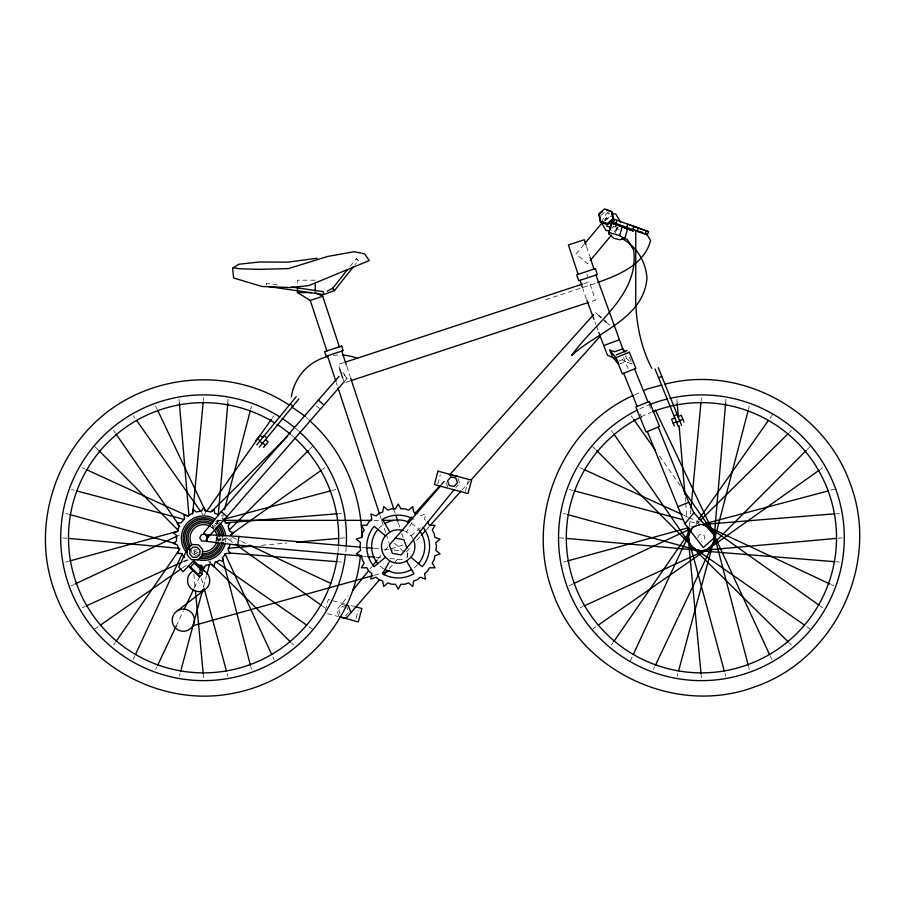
<?xml version="1.0" encoding="UTF-8"?>
<svg xmlns="http://www.w3.org/2000/svg" width="905" height="905" viewBox="0 0 905 905"><rect width="100%" height="100%" fill="white"/><g stroke="black" fill="none" stroke-linecap="round" stroke-linejoin="round"><path stroke-width="0.68" stroke-dasharray="4.53 3.39" d="M406.888 557.853L407.94 551.337L407.465 557.842M266.636 284.985L266.737 283.378L277.778 284.996M216.08 540.851L216.318 538.045M217.517 524.018L217.879 519.809M227.8 403.381L228.151 399.173M725.606 403.381L725.968 399.173M203.331 400.576L203.591 397.77M689.293 526.552L689.825 520.952M690.481 513.95L690.877 509.753M701.149 400.576L701.409 397.77M215.967 542.253L216.759 537.751L216.024 540.466M231.16 538.147L230.673 540.93L232.732 542.615M222.788 517.298L223.286 514.685L219.542 516.088M216.318 540.896L217.381 536.812M250.753 408.936L251.466 406.221M748.571 408.936L749.283 406.221M325.404 610.23L328.277 599.495L344.432 603.827M355.993 618.42L358.142 610.377M437.771 484.028L440.283 474.65M465.317 491.415L468.19 480.691M179.28 676.363L180.016 673.648M203.523 586.678L206.464 575.806M209.779 563.566L210.514 560.851M677.098 676.363L677.834 673.648M266.398 284.623L266.737 283.378M615.423 232.97L616.61 228.999L613.488 226.239M133.114 659.564L134.89 655.729M630.344 660.842L632.12 657.007M155.717 669.281L156.927 666.747M176.203 626.09L183.432 610.852M194.27 587.979L199.089 577.82M653.534 669.281L654.734 666.747M412.94 538.69A16.709 16.709 0 0 0 410.994 535.794L406.549 532.061L413.902 519.323M601.259 222.234L606.101 213.863L610.242 213.863M604.744 221.035L607.493 216.272L612.99 216.272M617.12 223.422L614.371 228.184L611.622 228.184M617.832 227.019L615.762 230.605L611.622 230.605M113.611 644.982L115.218 642.663M611.429 644.982L613.036 642.663M204.179 514.821L205.797 512.524M272.224 418.11L273.853 415.814M691.465 529.798L697.947 520.579M770.042 418.11L772.474 414.66M350.133 266.319L356.197 258.66L358.323 260.493L354.918 264.803M338.696 615.739L336.637 610.061L348.278 595.852M370.122 568.793L371.876 566.632M377.985 559.052L381.48 554.72M384.976 550.398L389.354 544.98M584.008 244.463L576.033 254L587.583 263.672L589.347 261.556M604.393 220.119L606.169 218.003L608.092 219.621M614.178 231.918L617.719 227.675L615.796 226.069M345.484 616.034L348.708 612.187L347 607.481M455.758 487.625L458.088 484.854M344.273 381.627L347 378.448L342.938 372.374M441.708 484.684L445.362 480.487L447.839 487.297M389.308 568.544L399.365 557.016M440.961 484.503L445.679 479.254M406.322 551.948L410.089 547.751M416.696 540.409L420.463 536.213M426.119 529.923L428.947 526.778M461.935 490.08L469.48 481.698M218.116 541.167L222.087 537.174M309.499 449.378L312.474 446.391M807.317 449.378L810.292 446.391M699.327 521.382L691.318 529.289L694.825 526.348L701.929 524.561M789.386 432.5L791.389 430.52M605.479 220.243L609.925 216.521M611.938 227.947L613.714 226.454M410.994 535.794L422.25 526.337M600.818 215.413L605.321 211.747L609.687 213.342M221.635 541.009L227.37 536.948M322.519 469.39L324.816 467.761M820.337 469.39L822.634 467.761M94.708 629.111L98.17 626.701M182.493 567.944L188.263 563.917M592.526 629.111L595.988 626.701M71.303 585.761L73.848 584.573M177.086 536.145L179.643 534.946M569.121 585.761L572.944 583.974M691.477 528.373L699.124 524.787L703.694 524.787M634.744 394.795L641 391.876M82.366 607.741L84.923 606.565M183.33 561.451L188.444 559.109M580.184 607.741L582.741 606.565M619.767 363.946L625.287 361.706L632.143 363.878L629.416 357.158L625.977 356.072M183.907 561.609L187.64 560.206L189.812 562.028M420.339 515.895L425.542 513.938L424.524 519.402L426.527 521.076M618.567 361.185L626.418 358.278L632.143 363.878M595.105 283.457L545.263 299.827M343.64 362.701L338.266 364.477L339.771 369.059M583.997 283.582L589.37 281.817L595.411 300.177L590.037 301.942M345.653 382.396L349.681 381.073M391.039 548.883L404.15 544.572M374.353 575.275L381.118 573.385M65.737 562.062L68.452 561.315M563.555 562.062L566.27 561.315M690.99 527.027L699.124 524.787M216.057 521.291L221.499 519.843M331.716 490.578L335.8 489.503M694.825 526.348L702.993 524.176M830.892 490.216L834.976 489.141M261.602 545.308L286.84 543.034M340.122 538.249L345.733 537.751M837.94 538.249L842.136 537.875M215.322 523.656L218.128 523.429M338.64 513.667L341.445 513.44M836.458 513.667L839.263 513.44M315.212 280.199L297.485 280.199L297.485 285.709M219.101 520.352L221.906 520.352M373.878 520.352L380.915 520.352M836.458 561.835L839.263 562.062M338.64 561.835L341.445 562.062M361.842 547.287L366.027 547.649M374.41 548.385L382.792 549.131M384.195 549.245L392.578 549.991M393.969 550.116L405.146 551.088M363.482 556.213L366.276 556.451M376.061 557.31L381.65 557.808M390.032 558.543L405.395 559.901M559.267 537.751L564.878 538.249M62.864 537.875L67.061 538.249M194.666 549.708L197.46 549.957M341.298 604.506L343.674 604.925M345.767 607.255L342.056 606.61L338.832 610.445L340.552 615.162M616.61 228.999L619.031 229.587M347 378.448L342.576 372.283M569.2 489.503L573.284 490.578M690.3 521.653L702.552 524.9M71.393 489.503L74.108 490.216M350.993 605.581L353.832 606.339M327.372 613.624L338.221 616.531M563.555 513.44L566.27 514.187M65.737 513.44L68.452 514.187M614.665 226.442L618.262 227.777M580.184 467.761L582.741 468.937M683.705 515.216L687.54 516.97M688.818 517.558L699.045 522.253M82.366 467.761L84.923 468.937M831.152 584.573L833.697 585.761M210.978 527.174L213.523 528.373M232.642 537.344L240.289 540.93M241.567 541.529L246.658 543.916M358.323 260.493L356.197 258.66M806.83 626.701L810.292 629.111M309.012 626.701L312.474 629.111M622.493 359.738L625.287 361.706M820.337 606.112L822.634 607.741M226.227 537.74L233.105 542.627M322.519 606.112L324.816 607.741M316.23 405.972L319.748 408.528M595.547 312.542L599.144 315.766M606.327 322.237L609.925 325.461M394.603 543.305L401.786 549.765M789.386 643.003L791.389 644.982M208.512 561.032L210.514 563.001M291.568 643.003L293.571 644.982M306.343 417.431L308.3 419.377M592.526 446.391L595.501 449.378M94.708 446.391L97.683 449.378M631.147 415.814L632.776 418.11M659.507 456.109L681.375 487.195M133.329 415.814L134.958 418.11M201.385 512.524L203.003 514.821M611.429 430.52L613.036 432.839M113.611 430.52L115.218 432.839M155.717 406.221L156.927 408.755M212.347 525.624L213.557 528.169M770.11 655.729L771.886 659.564M217.234 536.948L219.01 540.783M272.88 657.007L274.068 659.564M649.032 404.535L650.559 408.291M623.556 357.464L628.104 368.629M640.208 413.958L641.747 417.725M625.479 355.925L626.418 358.278M586.372 298.876L582.877 288.865M594.879 321.897L595.852 324.533M596.338 325.845L598.284 331.106M457.987 478.462L459.638 482.999M586.519 246.398L589.596 255.742M586.836 274.102L587.617 276.489M346.785 366.254L350.201 376.661M394.32 510.669L395.202 513.35M398.291 522.739L400.055 528.09M401.82 533.452L403.144 537.48M343.176 379.387L344.307 382.838M336.332 382.713L337.214 385.394M380.01 515.386L381.333 519.402M381.774 520.748L385.745 532.807M386.186 534.142L389.274 543.532M724.984 673.648L725.72 676.363M193.738 549.98L195.209 555.421M201.453 578.521L203.659 586.678M227.166 673.648L227.902 676.363M748.571 666.566L749.283 669.281M217.03 537.332L218.094 541.405M250.753 666.566L251.466 669.281M701.013 673.524L701.409 677.732M191.611 550.353L191.871 553.147M193.851 574.143L195.163 588.137M203.195 673.524L203.591 677.732M676.85 399.173L677.2 403.381M685.209 497.365L685.571 501.574M685.696 502.976L687.008 518.407M179.032 399.173L179.394 403.381M641.17 416.809A135.117 135.117 0 0 1 651.317 412.261M639.767 408.856A142.877 142.877 0 0 1 648.67 404.965M697.913 537.751A3.496 3.496 0 0 1 701.409 534.255A3.496 3.496 0 0 1 704.893 537.751A3.496 3.496 0 0 1 701.409 541.235M333.164 355.45A49.142 48.847 90 0 1 340.144 355.02M417.691 564.596A26.584 26.584 0 0 1 412.601 568.872M383.788 568.872A26.584 26.584 0 0 1 378.697 564.596M378.697 528.463A26.584 26.584 0 0 1 383.788 524.199M411.481 523.509A26.584 26.584 0 0 1 418.551 529.448M216.861 520.307A22.229 22.229 0 0 1 219.768 522.898M225.82 538.147A22.229 22.229 0 0 1 225.481 542.005M215.797 521.733A20.453 20.453 0 0 1 218.478 524.119M224.044 538.147A20.453 20.453 0 0 1 223.908 540.511M198.308 554.426A17.116 17.116 0 0 1 192.132 550.862M214.123 524.651A17.116 17.116 0 0 1 215.91 526.269M220.707 538.147A17.116 17.116 0 0 1 220.549 540.523M211.363 527.027A13.564 13.564 0 0 1 213.184 528.565M216.951 535.794A13.564 13.564 0 0 1 216.951 540.5M198.274 552.774A15.566 15.566 0 0 1 193.591 550.07M212.505 525.398A15.566 15.566 0 0 1 214.598 527.151M219.157 538.147A15.566 15.566 0 0 1 218.92 540.851M196.509 555.67A18.892 18.892 0 0 1 190.944 552.186M215.22 523.248A18.892 18.892 0 0 1 217.189 525.024M222.483 538.147A18.892 18.892 0 0 1 222.302 540.771M404.456 531.043A16.709 16.709 0 0 1 406.549 532.061M338.357 547.446A135.117 135.117 0 0 1 337.995 551.598M291.501 435.135A135.117 135.117 0 0 1 293.582 436.968M346.14 547.435A142.877 142.877 0 0 1 345.653 552.966M295.426 428.303A142.877 142.877 0 0 1 298.571 431.006"/><path stroke-width="1.36" d="M362.091 556.089L237.755 545.149L206.894 541.416L207.041 538.09M190.005 549.878L189.79 554.018L192.561 557.107L196.702 557.333L199.79 554.561L200.016 550.41L197.245 547.321L193.093 547.106L190.005 549.878L187.493 548.668L178.715 566.971L183.025 571.768L194.484 559.799M267.688 286.433L323.571 294.589L323.311 291.636L291.58 287.009M218.229 515.601L227.8 403.381M655.344 665.469L713.774 542.253L725.606 403.381M360.371 555.625C354.341 623.771 298.152 682.166 231.092 693.683C157.628 707.416 79.64 662.392 54.798 591.904C28.519 521.947 59.323 437.33 124.426 400.621C174.812 371.74 241.239 372.555 289.543 405.372M192.663 513.95L203.195 401.978M701.013 673.524L688.241 537.751L689.169 527.954M691.013 508.35L701.013 401.978M229.994 544.799L228.083 550.025L230.119 553.464L226.126 553.419L222.551 557.684L223.286 561.609L219.542 560.206L214.723 562.989L214.066 566.926L211.035 564.335L205.559 565.297L203.591 568.781L201.634 565.297L198.806 565.297M788.379 642.018L691.318 546.213C687.766 541.71 687.223 534.957 690.753 530.273M584.019 605.977L707.993 549.154C713.332 545.93 715.798 539.154 713.774 533.249L655.344 410.022M224.485 509.606L250.402 410.293M713.774 542.253L748.22 410.293M180.751 670.933L202.799 589.393M206.838 574.437L209.406 564.935M678.569 670.933L714.577 537.751M623.421 226.929L627.47 229.384L624.688 238.66L619.868 239.757L613.828 238.275L608.624 233.682L612.945 218.829L611.656 211.465L604.631 208.908L598.906 213.716L600.196 221.069L607.221 223.626L612.945 218.829L644.043 230.051M608.624 233.682L611.407 223.083L622.402 226.318L619.608 235.594L624.688 238.66M612.504 221.487L613.307 219.259L612.063 211.962L606.214 209.824M614.586 219.417L613.432 222.596L642.889 233.23M615.853 223.467L617.006 220.288M626.317 228.467L627.855 224.202M633.919 226.397L632.776 229.576L637.109 231.137L638.263 227.958L637.222 227.574L648.523 231.657L647.38 234.836L636.068 230.764L637.109 231.137M135.49 654.462L182.256 553.555M633.296 654.462L690.73 530.568M157.527 665.469L176.203 626.09M184.032 609.574L193.67 589.257M202.709 570.195L204.519 566.394M389.84 560.998L382.487 573.736A31.415 31.415 0 0 0 413.902 573.736L406.549 560.998A16.709 16.709 0 0 1 389.84 560.998L385.394 557.276A16.709 16.709 0 0 1 385.394 535.794L374.127 526.337A31.415 31.415 0 0 0 374.127 566.722L385.394 557.276M116.01 641.509L179.925 548.95M613.828 641.509L690.526 530.443M206.612 511.37L271.421 419.264M689.033 533.249L690.662 530.941M698.762 519.436L768.424 420.418M333.266 289.261L332.802 288.175L347.531 269.588M323.571 294.589L334.454 290.607L353.21 266.952M693.841 512.694L715.493 536.597L703.298 547.582L684.904 523.791L693.841 512.694L688.796 502.309L658.207 427.092M352.656 590.445L368.38 570.953M372.747 565.546L377.114 560.138M440.792 485.725L389.354 544.98L392.397 553.374L401.187 554.923L454.106 489.639M255.493 440.916L260.097 435.294L262.789 437.5M256.76 444.864L296.207 396.661M259.452 447.07L298.899 398.867M263.57 447.534L268.174 441.9L265.482 439.694M338.99 376.401L221.273 511.642L203.682 533.022L208.388 536.869L227.144 516.461L343.357 382.679M584.89 243.411L602.628 222.234M590.241 260.493L611.52 235.085M379.252 580.082L346.253 618.138L340.303 617.086M383.822 574.833L387.476 570.648M407.024 522.242L411.741 517.004M414.569 513.859L440.022 485.544M449.446 475.057L593.657 314.635M421.402 535.172L425.169 530.975M429.886 525.737L460.996 491.132M471.358 479.593L600.501 335.947M190.435 566.96L194.179 563.057L193.704 560.625L202.087 568.645L202.2 574.098L199.53 576.892L188.364 566.191L190.435 566.96L198.263 574.449L199.53 576.892M198.263 574.449L200.129 572.492L200.039 568.679L194.179 563.057M229.044 530.194L308.503 450.373M567.627 514.56L699.124 550.715L703.694 550.715L707.993 549.154L806.321 450.373M211.521 511.506L287.564 436.448M700.334 520.398L788.379 433.484M385.394 535.794L389.84 532.061A16.709 16.709 0 0 1 403.347 530.647M406.549 560.998L410.994 557.276A16.709 16.709 0 0 0 413.89 540.817M230.673 535.364L233.762 532.83L229.994 531.495L228.083 526.269L230.119 522.83L226.126 522.875L222.551 518.61M602.142 211.759L599.257 214.112L600.49 221.408L607.515 223.976L613.307 219.259M177.765 610.536A11.12 11.12 0 0 1 194.439 620.163A11.12 11.12 0 0 1 177.765 629.79A11.12 11.12 0 0 1 177.765 610.536L204.225 590.117M230.809 534.504L321.377 470.204M707.993 549.154L819.195 470.204M100.489 625.083L181.339 568.747M598.296 625.083L711.488 546.213M327.225 291.15L333.198 287.926M75.126 583.974L177.086 536.145M574.223 583.374L690.198 528.973M633.489 395.372C560.998 427.205 524.719 518.26 552.616 591.904C580.196 671.963 676.51 716.873 755.562 686.544C835.62 658.964 880.531 562.65 850.202 483.598C824.5 410.18 740.03 363.844 664.587 384.32M643.5 390.711L647.256 388.958L661.917 385.032M86.201 605.977L182.052 562.039M616.215 354.952L627.075 350.54M647.347 431.515L677.936 506.721L688.796 502.309M658.58 377.724L661.804 376.423M673.965 415.825L677.2 414.524M674.813 417.918L671.589 419.219L674.304 425.961M678.037 416.617L681.261 415.305L683.988 422.047M673.196 423.212L676.431 421.911M679.655 420.61L682.879 419.298M676.578 422.296L679.813 420.995M597.73 282.462C618.828 274.984 644.586 264.396 650.537 240.459L646.317 233.411M603.624 345.586L619.337 339.782M297.485 287.077L297.485 292.587L310.268 300.426L322.746 296.32L339.364 346.807M344.975 362.26L582.65 284.023M351.027 380.62L588.702 302.394M192.957 625.717L372.996 575.648M382.464 573.012L389.24 571.134M69.809 560.942L178.262 531.122M567.627 560.942L688.275 527.762M224.225 519.119L330.348 490.94M702.993 524.176L828.166 490.94M317.089 258.242L287.767 262.167L259.407 262.009L238.943 264.226L232.551 268.163L233.626 277.982L262.065 286.489L290.528 287.552L308.933 285.561L369.297 260.55L364.534 253.83L354.194 251.714L327.995 256.387L288.469 268.581L260.21 269.362L239.44 268.774L233.332 267.688M227.947 548.328L251.782 546.179M296.648 542.152L338.719 538.385M703.332 550.342L836.537 538.385M225.13 522.852L337.237 513.78M703.321 524.448L835.055 513.78M318.345 400.067L323.843 404.886M221.273 511.642L226.77 516.461M208.388 536.869L206.521 535.59M238.501 536.473L360.439 547.163M206.894 541.416L207.788 534.742L238.897 536.461L237.755 545.149M200.039 568.679L202.087 568.645M611.622 213.863L615.762 213.863L620.592 222.234M608.861 230.605L606.101 230.605L601.259 222.234M297.485 292.587L311.422 292.587M223.32 520.352L371.061 520.352M382.317 520.352L393.573 520.352M835.055 561.711L699.124 550.715L694.825 549.154L691.318 546.213L613.828 433.993M229.338 552.978L337.237 561.711M366.027 547.649L373.018 548.272M367.679 556.575L374.659 557.197M566.281 538.385L699.486 550.342M68.463 538.385L179.235 548.328M450.023 474.933L457.161 476.188M395.089 538.147L403.868 539.697L406.922 548.079M344.862 605.14L348.436 605.773L350.914 612.583M574.652 490.94L683.501 519.843M703.909 525.262L707.993 526.348L819.195 605.298M76.835 490.94L184.326 519.481M354.93 606.633L361.898 608.499L358.301 621.916L339.477 616.871M635.333 230.458L642.652 232.427M69.809 514.56L175.547 543.634M608.624 232.359L619.608 235.594M609.8 350.122L615.92 357.679L618.658 364.398L612.538 356.842L609.8 350.122L614.823 351.751L622.685 348.844L625.208 351.966M648.523 231.657L646.215 230.82L645.061 233.999L647.38 234.836M628.794 224.553L638.263 227.958M611.407 223.083L633.364 231.013L627.256 228.807M606.486 225.956L610.852 227.54M748.22 665.209L713.774 533.249L711.488 529.289L707.993 526.348L703.694 524.787L829.874 583.974M417.341 513.373L413.653 512.026L412.737 506.551L408.528 510.16L404.84 508.825L400.915 508.825L398.189 503.995L395.462 508.825L391.537 508.825L387.86 510.16L383.641 506.551L382.736 512.026L379.048 513.373L376.039 515.895L370.846 513.938L371.865 519.402L368.855 521.925L366.898 525.319L361.344 525.262L364.172 530.036L362.215 533.441L361.525 537.298L356.298 539.142L360.586 542.672L359.896 546.53L360.586 550.398L356.298 553.917L361.525 555.76L362.215 559.629L364.172 563.023L361.344 567.808L366.898 567.752L368.855 571.146L371.865 573.668L370.846 579.121L376.039 577.175L379.048 579.698L382.736 581.033L383.641 586.508L387.86 582.899L391.537 584.245L395.462 584.245L398.189 589.076L400.915 584.245L404.84 584.245L408.528 582.899L412.737 586.508L413.653 581.033L417.341 579.698L420.339 577.175L425.542 579.121L424.524 573.668L427.522 571.146L429.49 567.752L435.034 567.808L432.217 563.023L434.174 559.629L434.853 555.76L440.09 553.917L435.803 550.398L436.481 546.53L435.803 542.672L440.09 539.142L434.853 537.298L434.174 533.441L432.217 530.036L435.034 525.262L429.49 525.319L427.522 521.925M384.897 569.55L393.573 572.707A26.584 26.584 0 0 0 411.481 569.55M217.381 514.266L214.723 513.305L214.066 509.368L211.035 511.959L205.559 510.997L203.591 507.513L201.634 510.997L196.147 511.959L193.116 509.368L192.46 513.305L187.64 516.088L183.907 514.685L184.631 518.61L181.057 522.875L177.063 522.83L179.1 526.269L177.199 531.495L173.432 532.83L176.509 535.364L176.509 540.93L173.432 543.464L177.199 544.799L179.1 550.025L177.063 553.464L181.057 553.419L184.631 557.684M584.019 469.514L682.427 514.628M704.158 524.595L707.993 526.348M86.201 469.514L188.444 516.393M249.214 545.115L330.777 583.374M315.212 292.587L322.746 296.32M623.749 237.755L627.38 239.587L633.624 249.995C639.745 294.792 594.257 323.221 571.722 355.36C597.447 331.694 643.76 318.628 646.973 278.107C645.831 261.624 636.577 246.341 621.893 238.535M691.318 546.213L804.511 625.083M215.458 561.507L306.705 625.083M291.806 406.956L305.37 416.458M235.391 544.256L321.377 605.298M614.54 358.29L607.425 355.179L598.771 332.429M200.129 572.492L202.2 574.098M290.245 403.958L292.937 406.153M264.215 435.757L266.907 437.952M257.371 438.62L260.063 440.826M262.755 443.031L265.448 445.237M259.792 441.154L262.484 443.348M410.994 557.276L422.25 566.722A31.415 31.415 0 0 0 423.099 527.4M599.144 315.766L601.192 317.621M604.28 320.381L606.327 322.237M211.521 563.985L290.562 642.018M309.272 420.361C342.622 449.683 361.389 493.553 361.932 537.751M596.497 450.373L694.825 549.154M98.679 450.373L178.138 530.194M332.802 288.175L334.454 290.607M199.937 565.297L204.225 570.874M633.579 419.264L655.458 450.351M683.807 490.646L713.774 533.249M136.576 420.418L200.571 511.37M116.01 433.993L179.925 526.54M389.84 532.061L382.487 519.323A31.415 31.415 0 0 1 412.714 518.678M157.527 410.022L205.718 511.653M711.488 529.289L769.51 654.462M224.926 553.555L271.704 654.462M677.936 506.721L684.904 523.791M634.541 368.901L648.014 402.024M623.681 373.313L637.154 406.435M658.274 367.69L681.601 425.441M655.05 369.002L678.377 426.741M623.613 351.208L595.965 275.063M586.847 300.155L593.94 319.341M586.089 245.063L584.325 239.723L568.419 244.95L578.091 274.339M590.037 257.077L593.997 269.102M580.06 280.301L582.469 287.643M341.796 351.095L346.366 364.987M350.642 377.996L393.879 509.334M396.085 516.031L397.849 521.393M339.771 369.059L342.791 378.245M310.268 300.426L326.886 350.914M327.486 355.812L335.891 381.367M338.097 388.075L379.568 514.04M688.241 537.751L724.249 670.933M204.021 588.035L226.431 670.933M222.359 557.729L250.402 665.209M612.266 213.897L613.307 219.972L607.515 224.689L600.49 222.121L599.257 214.836M195.435 590.942L203.195 673.524M677.2 403.381L678.399 417.409M679.112 425.825L684.972 494.56M687.721 526.823L689.033 542.253M179.394 403.381L188.953 515.601M635.74 230.764L635.74 293.627A97.864 55.262 86.7 0 0 651.826 368.346M315.212 282.948L315.212 291.218M652.607 411.752A135.117 135.117 0 0 1 835.553 553.894A135.117 135.117 0 0 1 624.099 648.568A135.117 135.117 0 0 1 639.937 417.431M669.824 398.415A142.877 142.877 0 0 1 840.847 568.906A142.877 142.877 0 0 1 613.522 650.401A142.877 142.877 0 0 1 637.278 410.078M649.96 404.456A142.877 142.877 0 0 1 667.121 399.048M291.376 396.661A49.142 48.847 90 0 1 327.734 356.502M342.95 355.122A49.142 48.847 90 0 1 357.848 358.55M419.366 530.466A26.584 26.584 0 0 1 418.551 563.623M377.826 563.623A26.584 26.584 0 0 1 377.826 529.448M384.897 523.509A26.584 26.584 0 0 1 409.139 522.309M225.221 543.283A22.229 22.229 0 0 1 197.222 559.448M186.566 552.435A22.229 22.229 0 0 1 214.711 518.893M220.616 523.859A22.229 22.229 0 0 1 225.673 535.579M200.967 569.618A11.12 11.12 0 0 1 208.489 585.705A11.12 11.12 0 0 1 190.944 588.499A11.12 11.12 0 0 1 193.104 570.874M223.49 542.876A20.453 20.453 0 0 1 200.039 558.283M187.199 550.376A20.453 20.453 0 0 1 213.818 520.432M219.259 525.002A20.453 20.453 0 0 1 223.908 535.783M219.677 543.995A17.116 17.116 0 0 1 201.792 555.172M189.745 548.215A17.116 17.116 0 0 1 212.155 523.316M216.702 527.14A17.116 17.116 0 0 1 220.549 535.771M216.34 542.785A13.564 13.564 0 0 1 202.403 551.654M191.849 544.923A13.564 13.564 0 0 1 210.367 526.405M213.976 529.425A13.564 13.564 0 0 1 216.951 535.794M218.218 543.464A15.566 15.566 0 0 1 202.222 553.645M190.118 545.93A15.566 15.566 0 0 1 211.374 524.674M215.514 528.147A15.566 15.566 0 0 1 219.101 536.801M222.076 542.084A18.892 18.892 0 0 1 200.31 556.756M188.308 549.267A18.892 18.892 0 0 1 213.037 521.778M218.071 525.997A18.892 18.892 0 0 1 222.438 536.846M294.611 437.896A135.117 135.117 0 0 1 338.447 546.054M337.848 552.989A135.117 135.117 0 0 1 168.839 668.32A135.117 135.117 0 0 1 79.527 484.243A135.117 135.117 0 0 1 274.713 422.873M277.054 424.355A135.117 135.117 0 0 1 290.437 434.242M345.506 554.346A142.877 142.877 0 0 1 166.169 675.639A142.877 142.877 0 0 1 72.762 480.317A142.877 142.877 0 0 1 279.769 416.877M282.1 418.37A142.877 142.877 0 0 1 294.374 427.42M299.6 431.934A142.877 142.877 0 0 1 346.23 546.043M187.493 548.668L187.154 554.946L191.351 559.629L197.629 559.969L202.313 555.76L202.652 549.482L198.444 544.81L192.165 544.471L187.493 548.668M437.963 471.154L434.377 484.56L467.987 493.564L471.584 480.159L437.963 471.154M201.589 534.448L199.722 537.83L201.725 541.133L205.593 541.054L207.46 537.672L205.458 534.357L201.589 534.448M450.781 477.026L447.556 480.872L449.276 485.589L454.22 486.46L457.444 482.614L455.724 477.897L450.781 477.026M629.326 352.237L615.785 357.747L622.335 373.856L635.876 368.346L629.326 352.237M649.349 401.481L635.808 406.99L646.012 432.058L659.553 426.549L649.349 401.481M341.66 346.061L324.59 351.672L326.105 356.265L343.165 350.642L341.66 346.061M595.377 268.649L576.711 274.792L578.68 280.754L597.334 274.611L595.377 268.649"/></g></svg>
